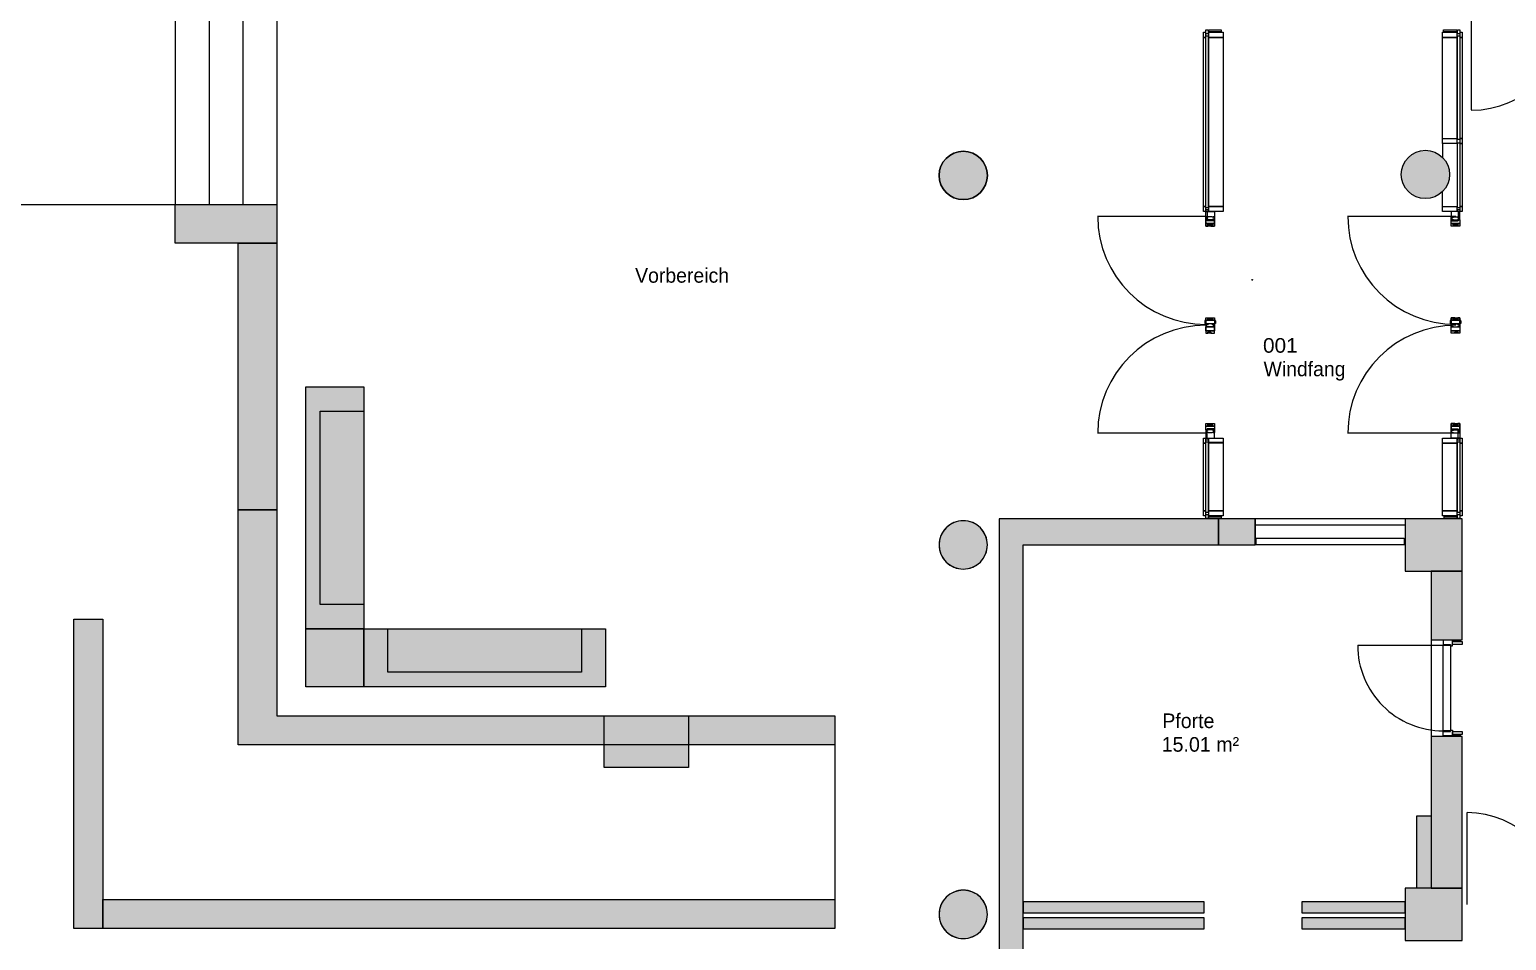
# Model space of a CAD drawing. Header units: inches. Extents: x 50200 to 250609, y 23637 to 115190.
# Drawn here: x 181631 to 196906, y 85320 to 94739 of the extents above; entities that cross this region are included whole.
import ezdxf

# ---------------------------------------------------------------- set-up
doc = ezdxf.new("R2010")
doc.units = ezdxf.units.IN
doc.header["$LTSCALE"] = 200
doc.header["$MEASUREMENT"] = 0
doc.header["$PDMODE"] = 34
doc.header["$PDSIZE"] = 5
doc.linetypes.add('Standardmuster', pattern=[0])
doc.linetypes.add('Volllinie', pattern=[0])
doc.layers.add('Grundebene', color=7, linetype='Continuous')
doc.styles.add('ARIAL', font='arial.ttf', dxfattribs={"height": 0.2})
doc.styles.add('ARIAL-FETT', font='arialbd.ttf', dxfattribs={"height": 0.2})

# ---------------------------------------------------------------- blocks, each defined once
blk = doc.blocks.new('Color_Area-1A8C')
at = {"layer": 'Grundebene', "true_color": 0x000000, "transparency": 33554687}
blk.add_hatch(color=18, dxfattribs=at).paths.add_polyline_path([(185088, 87943), (185088, 88543), (187588, 88543), (187588, 87943)], flags=0)
at = {"layer": 'Grundebene', "color": 18, "linetype": 'Volllinie', "lineweight": 13, "true_color": 0x000000}
for p, q in [((185088, 87943), (185088, 88543)), ((185088, 88543), (187588, 88543)), ((187588, 88543), (187588, 87943)), ((187588, 87943), (185088, 87943))]:
    blk.add_line(p, q, dxfattribs=at)
blk = doc.blocks.new('Color_Area-1A92')
at = {"layer": 'Grundebene', "true_color": 0x000000, "transparency": 33554687}
blk.add_hatch(color=18, dxfattribs=at).paths.add_polyline_path([(185338, 88543), (187338, 88543), (187338, 88093), (185338, 88093)], flags=0)
at = {"layer": 'Grundebene', "color": 18, "linetype": 'Volllinie', "lineweight": 13, "true_color": 0x000000}
for p, q in [((185338, 88543), (187338, 88543)), ((185338, 88093), (185338, 88543)), ((187338, 88543), (187338, 88093)), ((187338, 88093), (185338, 88093))]:
    blk.add_line(p, q, dxfattribs=at)
blk = doc.blocks.new('Gruppe-24-1A8A')
at = {"layer": 'Grundebene', "color": 18, "linetype": 'Volllinie', "lineweight": 13, "true_color": 0x000000}
for points in [[(185088, 87943), (185088, 88543), (187588, 88543), (187588, 87943), (185088, 87943)], [(185338, 88543), (187338, 88543), (187338, 88093), (185338, 88093), (185338, 88543)]]:
    blk.add_lwpolyline(points, dxfattribs=at)
at = {"layer": 'Grundebene'}
for name in ['Color_Area-1A8C', 'Color_Area-1A92']:
    blk.add_blockref(name, (0, 0), dxfattribs=at)
blk = doc.blocks.new('Color_Area-1A9A')
at = {"layer": 'Grundebene', "true_color": 0x000000, "transparency": 33554687}
blk.add_hatch(color=18, dxfattribs=at).paths.add_polyline_path([(184488, 91043), (185088, 91043), (185088, 88543), (184488, 88543)], flags=0)
at = {"layer": 'Grundebene', "color": 18, "linetype": 'Volllinie', "lineweight": 13, "true_color": 0x000000}
for p, q in [((184488, 91043), (185088, 91043)), ((184488, 88543), (184488, 91043)), ((185088, 91043), (185088, 88543)), ((185088, 88543), (184488, 88543))]:
    blk.add_line(p, q, dxfattribs=at)
blk = doc.blocks.new('Color_Area-1AA0')
at = {"layer": 'Grundebene', "true_color": 0x000000, "transparency": 33554687}
blk.add_hatch(color=18, dxfattribs=at).paths.add_polyline_path([(185088, 90793), (185088, 88793), (184638, 88793), (184638, 90793)], flags=0)
at = {"layer": 'Grundebene', "color": 18, "linetype": 'Volllinie', "lineweight": 13, "true_color": 0x000000}
for p, q in [((184638, 88793), (184638, 90793)), ((184638, 90793), (185088, 90793)), ((185088, 90793), (185088, 88793)), ((185088, 88793), (184638, 88793))]:
    blk.add_line(p, q, dxfattribs=at)
blk = doc.blocks.new('Gruppe-25-1A98')
at = {"layer": 'Grundebene', "color": 18, "linetype": 'Volllinie', "lineweight": 13, "true_color": 0x000000}
for points in [[(184488, 91043), (185088, 91043), (185088, 88543), (184488, 88543), (184488, 91043)], [(185088, 90793), (185088, 88793), (184638, 88793), (184638, 90793), (185088, 90793)]]:
    blk.add_lwpolyline(points, dxfattribs=at)
at = {"layer": 'Grundebene'}
for name in ['Color_Area-1A9A', 'Color_Area-1AA0']:
    blk.add_blockref(name, (0, 0), dxfattribs=at)
blk = doc.blocks.new('Color_Area-1E10')
at = {"layer": 'Grundebene', "true_color": 0x000000, "transparency": 33554687}
blk.add_hatch(color=18, dxfattribs=at).paths.add_polyline_path([(182088, 88643), (182388, 88643), (182388, 85443), (182088, 85443)], flags=0)
at = {"layer": 'Grundebene', "color": 18, "linetype": 'Volllinie', "lineweight": 13, "true_color": 0x000000}
for p, q in [((182088, 88643), (182388, 88643)), ((182088, 85443), (182088, 88643)), ((182388, 88643), (182388, 85443)), ((182388, 85443), (182088, 85443))]:
    blk.add_line(p, q, dxfattribs=at)
blk = doc.blocks.new('Color_Area-1E16')
at = {"layer": 'Grundebene', "true_color": 0x000000, "transparency": 33554687}
blk.add_hatch(color=18, dxfattribs=at).paths.add_polyline_path([(182388, 85743), (189958, 85743), (189958, 85443), (182388, 85443)], flags=0)
at = {"layer": 'Grundebene', "color": 18, "linetype": 'Volllinie', "lineweight": 13, "true_color": 0x000000}
for p, q in [((182388, 85743), (189958, 85743)), ((182388, 85443), (182388, 85743)), ((189958, 85743), (189958, 85443)), ((189958, 85443), (182388, 85443))]:
    blk.add_line(p, q, dxfattribs=at)
blk = doc.blocks.new('Color_Area-1E1C')
at = {"layer": 'Grundebene', "true_color": 0x000000, "transparency": 33554687}
blk.add_hatch(color=18, dxfattribs=at).paths.add_polyline_path([(183788, 89774), (184188, 89774), (184188, 87643), (189958, 87643), (189958, 87343), (183788, 87343)], flags=0)
at = {"layer": 'Grundebene', "color": 18, "linetype": 'Volllinie', "lineweight": 13, "true_color": 0x000000}
for p, q in [((183788, 89774), (184188, 89774)), ((183788, 87343), (183788, 89774)), ((184188, 89774), (184188, 87643)), ((184188, 87643), (189958, 87643)), ((189958, 87643), (189958, 87343)), ((189958, 87343), (183788, 87343))]:
    blk.add_line(p, q, dxfattribs=at)
blk = doc.blocks.new('Color_Area-207E')
at = {"layer": 'Grundebene', "true_color": 0x000000, "transparency": 33554687}
h = blk.add_hatch(color=18, dxfattribs=at)
edge = h.paths.add_edge_path(flags=0)
edge.add_arc((191288, 89410), 250, 0, 360)
edge.add_arc((191288, 89410), 250, 0, 360)
edge.add_arc((191288, 89410), 250, 0, 360)
edge.add_arc((191288, 89410), 250, 0, 360)
at = {"layer": 'Grundebene', "color": 18, "linetype": 'Volllinie', "lineweight": 13, "true_color": 0x000000}
for start, end in [(90, 180), (0, 90), (180, 270), (270, 0)]:
    blk.add_arc((191288, 89410), 250, start, end, dxfattribs=at)
blk = doc.blocks.new('Color_Area-21E7')
at = {"layer": 'Grundebene', "true_color": 0x000000, "transparency": 33554687}
h = blk.add_hatch(color=18, dxfattribs=at)
edge = h.paths.add_edge_path(flags=0)
edge.add_arc((191288, 93230), 250, 0, 360)
edge.add_arc((191288, 93230), 250, 0, 360)
edge.add_arc((191288, 93230), 250, 0, 360)
edge.add_arc((191288, 93230), 250, 0, 360)
at = {"layer": 'Grundebene', "color": 18, "linetype": 'Volllinie', "lineweight": 13, "true_color": 0x000000}
for start, end in [(90, 180), (0, 90), (180, 270), (270, 0)]:
    blk.add_arc((191288, 93230), 250, start, end, dxfattribs=at)
blk = doc.blocks.new('Color_Area-25F6')
at = {"layer": 'Grundebene', "true_color": 0x000000, "transparency": 33554687}
h = blk.add_hatch(color=18, dxfattribs=at)
edge = h.paths.add_edge_path(flags=0)
edge.add_arc((191288, 93230), 250, 0, 360)
at = {"layer": 'Grundebene', "color": 18, "linetype": 'Volllinie', "lineweight": 13, "true_color": 0x000000}
blk.add_circle((191288, 93230), 250, dxfattribs=at)
blk = doc.blocks.new('Color_Area-25F9')
at = {"layer": 'Grundebene', "true_color": 0x000000, "transparency": 33554687}
h = blk.add_hatch(color=18, dxfattribs=at)
edge = h.paths.add_edge_path(flags=0)
edge.add_arc((196068, 93240), 250, 0, 360)
at = {"layer": 'Grundebene', "color": 18, "linetype": 'Volllinie', "lineweight": 13, "true_color": 0x000000}
blk.add_circle((196068, 93240), 250, dxfattribs=at)
blk = doc.blocks.new('VBV_Raumstempel_FM_3-2632')
at = {"layer": 'Grundebene', "color": 18, "linetype": 'Standardmuster', "lineweight": 13, "true_color": 0x000000}
blk.add_point((194277, 92151), dxfattribs=at)
blk = doc.blocks.new('MText_142-2635')
at = {"layer": 'Grundebene', "color": 18, "lineweight": 18, "true_color": 0x000000, "style": 'ARIAL', "width": 0.950307}
blk.add_text('Windfang', height=151, dxfattribs=at).set_placement((194394, 91154))
blk = doc.blocks.new('MText_143-2638')
at = {"layer": 'Grundebene', "color": 18, "lineweight": 18, "true_color": 0x000000, "style": 'ARIAL', "width": 1.019365}
blk.add_text('001', height=151, dxfattribs=at).set_placement((194388, 91397))
blk = doc.blocks.new('Gruppe-140-27BB')
at = {"layer": 'Grundebene', "color": 18, "linetype": 'Volllinie', "lineweight": 13, "true_color": 0x000000}
for points in [[(186488, 97221), (183138, 97221), (183138, 92930), (183488, 92930)], [(186488, 96871), (183491, 96871), (183488, 92930), (183838, 92930)], [(186488, 96521), (183838, 96521), (183838, 92930), (184188, 92930)], [(186488, 96171), (184188, 96171), (184188, 89774)]]:
    blk.add_lwpolyline(points, dxfattribs=at)
blk = doc.blocks.new('MText_880-27C7')
at = {"layer": 'Grundebene', "color": 18, "lineweight": 18, "true_color": 0x000000, "style": 'ARIAL-FETT', "width": 1.260461}
blk.add_text('1', height=252, dxfattribs=at).set_placement((171976, 92340))
blk = doc.blocks.new('MText_881-27CA')
at = {"layer": 'Grundebene', "color": 18, "lineweight": 18, "true_color": 0x000000, "style": 'ARIAL-FETT', "width": 0.824653}
blk.add_text('2', height=252, dxfattribs=at).set_placement((174314, 92340))
blk = doc.blocks.new('MText_882-27CD')
at = {"layer": 'Grundebene', "color": 18, "lineweight": 18, "true_color": 0x000000, "style": 'ARIAL-FETT', "width": 0.886628}
blk.add_text('2a', height=251.7, dxfattribs=at).set_placement((177697, 92344))
blk = doc.blocks.new('Gruppe-141-27C1')
at = {"layer": 'Grundebene', "color": 18, "linetype": 'Volllinie', "lineweight": 13, "true_color": 0x000000}
for p, q in [((169258, 92930), (183138, 92930)), ((172532, 92930), (172532, 87930)), ((174832, 92930), (174832, 87930))]:
    blk.add_line(p, q, dxfattribs=at)
blk.add_lwpolyline([(170232, 92930), (178332, 92930), (178332, 87930), (170232, 87930), (170232, 92930)], dxfattribs=at)
at = {"layer": 'Grundebene'}
for name in ['MText_880-27C7', 'MText_881-27CA', 'MText_882-27CD']:
    blk.add_blockref(name, (0, 0), dxfattribs=at)
blk = doc.blocks.new('MText_1209-2860')
at = {"layer": 'Grundebene', "color": 18, "lineweight": 18, "true_color": 0x000000, "style": 'ARIAL'}
for s, width, p in [('Pforte', 0.956952, (193347, 87516)), ('15.01 m²', 0.962328, (193340, 87272))]:
    blk.add_text(s, height=151, dxfattribs=dict(at, width=width)).set_placement(p)
blk = doc.blocks.new('Color_Area-2898')
at = {"layer": 'Grundebene', "true_color": 0x000000, "transparency": 33554687}
blk.add_hatch(color=18, dxfattribs=at).paths.add_polyline_path([(196128, 87430), (196128, 85860), (196448, 85860), (196448, 87430)], flags=0)
at = {"layer": 'Grundebene', "color": 18, "linetype": 'Volllinie', "lineweight": 13, "true_color": 0x000000}
for p, q in [((196128, 87430), (196128, 85860)), ((196448, 87430), (196128, 87430)), ((196448, 85860), (196448, 87430)), ((196128, 85860), (196448, 85860))]:
    blk.add_line(p, q, dxfattribs=at)
blk = doc.blocks.new('Color_Area-28A3')
at = {"layer": 'Grundebene', "true_color": 0x000000, "transparency": 33554687}
blk.add_hatch(color=18, dxfattribs=at).paths.add_polyline_path([(196448, 85320), (196448, 85860), (195858, 85860), (195858, 85320)], flags=0)
at = {"layer": 'Grundebene', "color": 18, "linetype": 'Volllinie', "lineweight": 13, "true_color": 0x000000}
for p, q in [((196448, 85860), (195858, 85860)), ((195858, 85860), (195858, 85320)), ((196448, 85320), (196448, 85860)), ((195858, 85320), (196448, 85320))]:
    blk.add_line(p, q, dxfattribs=at)
blk = doc.blocks.new('Color_Area-28A9')
at = {"layer": 'Grundebene', "true_color": 0x000000, "transparency": 33554687}
h = blk.add_hatch(color=18, dxfattribs=at)
edge = h.paths.add_edge_path(flags=0)
edge.add_arc((191288, 85590), 250, 0, 360)
edge.add_arc((191288, 85590), 250, 0, 360)
edge.add_arc((191288, 85590), 250, 0, 360)
edge.add_arc((191288, 85590), 250, 0, 360)
at = {"layer": 'Grundebene', "color": 18, "linetype": 'Volllinie', "lineweight": 13, "true_color": 0x000000}
for start, end in [(90, 180), (0, 90), (180, 270), (270, 0)]:
    blk.add_arc((191288, 85590), 250, start, end, dxfattribs=at)
blk = doc.blocks.new('Color_Area-28BB')
at = {"layer": 'Grundebene', "true_color": 0x000000, "transparency": 33554687}
blk.add_hatch(color=18, dxfattribs=at).paths.add_polyline_path([(195858, 89140), (196448, 89140), (196448, 89680), (195858, 89680)], flags=0)
at = {"layer": 'Grundebene', "color": 18, "linetype": 'Volllinie', "lineweight": 13, "true_color": 0x000000}
for p, q in [((196448, 89680), (195858, 89680)), ((195858, 89680), (195858, 89140)), ((196448, 89140), (196448, 89680)), ((195858, 89140), (196448, 89140))]:
    blk.add_line(p, q, dxfattribs=at)
blk = doc.blocks.new('Color_Area-28C1')
at = {"layer": 'Grundebene', "true_color": 0x000000, "transparency": 33554687}
blk.add_hatch(color=18, dxfattribs=at).paths.add_polyline_path([(196448, 89140), (196128, 89140), (196128, 88430), (196448, 88430)], flags=0)
at = {"layer": 'Grundebene', "color": 18, "linetype": 'Volllinie', "lineweight": 13, "true_color": 0x000000}
for p, q in [((196448, 89140), (196128, 89140)), ((196128, 89140), (196128, 88430)), ((196448, 88430), (196448, 89140)), ((196128, 88430), (196448, 88430))]:
    blk.add_line(p, q, dxfattribs=at)
blk = doc.blocks.new('Color_Area-28C7')
at = {"layer": 'Grundebene', "true_color": 0x000000, "transparency": 33554687}
blk.add_hatch(color=18, dxfattribs=at).paths.add_polyline_path([(194308, 89410), (194308, 89680), (193928, 89680), (193928, 89410)], flags=0)
at = {"layer": 'Grundebene', "color": 18, "linetype": 'Volllinie', "lineweight": 13, "true_color": 0x000000}
for p, q in [((194308, 89680), (193928, 89680)), ((193928, 89680), (193928, 89410)), ((194308, 89410), (194308, 89680)), ((193928, 89410), (194308, 89410))]:
    blk.add_line(p, q, dxfattribs=at)
blk = doc.blocks.new('Color_Area-28D3')
at = {"layer": 'Grundebene', "true_color": 0x000000, "transparency": 33554687}
blk.add_hatch(color=18, dxfattribs=at).paths.add_polyline_path([(191908, 89410), (193928, 89410), (193928, 89680), (191658, 89680), (191658, 85090), (191908, 85090)], flags=0)
at = {"layer": 'Grundebene', "color": 18, "linetype": 'Volllinie', "lineweight": 13, "true_color": 0x000000}
for p, q in [((193928, 89680), (191658, 89680)), ((191658, 89680), (191658, 85090)), ((193928, 89410), (193928, 89680)), ((191908, 89410), (193928, 89410)), ((191908, 85090), (191908, 89410)), ((191658, 85090), (191908, 85090))]:
    blk.add_line(p, q, dxfattribs=at)
blk = doc.blocks.new('Color_Area-28E4')
at = {"layer": 'Grundebene', "true_color": 0x000000, "transparency": 33554687}
blk.add_hatch(color=18, dxfattribs=at).paths.add_polyline_path([(193778, 85720), (191908, 85720), (191908, 85605), (193778, 85605)], flags=0)
at = {"layer": 'Grundebene', "color": 18, "linetype": 'Volllinie', "lineweight": 13, "true_color": 0x000000}
for p, q in [((193778, 85720), (191908, 85720)), ((191908, 85720), (191908, 85605)), ((193778, 85605), (193778, 85720)), ((191908, 85605), (193778, 85605))]:
    blk.add_line(p, q, dxfattribs=at)
blk = doc.blocks.new('Color_Area-28EA')
at = {"layer": 'Grundebene', "true_color": 0x000000, "transparency": 33554687}
blk.add_hatch(color=18, dxfattribs=at).paths.add_polyline_path([(193778, 85555), (191908, 85555), (191908, 85440), (193778, 85440)], flags=0)
at = {"layer": 'Grundebene', "color": 18, "linetype": 'Volllinie', "lineweight": 13, "true_color": 0x000000}
for p, q in [((193778, 85555), (191908, 85555)), ((191908, 85555), (191908, 85440)), ((193778, 85440), (193778, 85555)), ((191908, 85440), (193778, 85440))]:
    blk.add_line(p, q, dxfattribs=at)
blk = doc.blocks.new('Color_Area-28F0')
at = {"layer": 'Grundebene', "true_color": 0x000000, "transparency": 33554687}
blk.add_hatch(color=18, dxfattribs=at).paths.add_polyline_path([(195858, 85720), (194788, 85720), (194788, 85605), (195858, 85605)], flags=0)
at = {"layer": 'Grundebene', "color": 18, "linetype": 'Volllinie', "lineweight": 13, "true_color": 0x000000}
for p, q in [((195858, 85720), (194788, 85720)), ((194788, 85720), (194788, 85605)), ((195858, 85605), (195858, 85720)), ((194788, 85605), (195858, 85605))]:
    blk.add_line(p, q, dxfattribs=at)
blk = doc.blocks.new('Color_Area-28F8')
at = {"layer": 'Grundebene', "true_color": 0x000000, "transparency": 33554687}
blk.add_hatch(color=18, dxfattribs=at).paths.add_polyline_path([(195858, 85555), (194788, 85555), (194788, 85440), (195858, 85440)], flags=0)
at = {"layer": 'Grundebene', "color": 18, "linetype": 'Volllinie', "lineweight": 13, "true_color": 0x000000}
for p, q in [((195858, 85555), (194788, 85555)), ((194788, 85555), (194788, 85440)), ((195858, 85440), (195858, 85555)), ((194788, 85440), (195858, 85440))]:
    blk.add_line(p, q, dxfattribs=at)
blk = doc.blocks.new('Color_Area-2923')
at = {"layer": 'Grundebene', "true_color": 0x000000, "transparency": 33554687}
h = blk.add_hatch(color=18, dxfattribs=at)
edge = h.paths.add_edge_path(flags=0)
edge.add_arc((191288, 89410), 250, 0, 360)
edge.add_arc((191288, 89410), 250, 0, 360)
edge.add_arc((191288, 89410), 250, 0, 360)
edge.add_arc((191288, 89410), 250, 0, 360)
at = {"layer": 'Grundebene', "color": 18, "linetype": 'Volllinie', "lineweight": 13, "true_color": 0x000000}
for start, end in [(90, 180), (0, 90), (180, 270), (270, 0)]:
    blk.add_arc((191288, 89410), 250, start, end, dxfattribs=at)
blk = doc.blocks.new('Color_Area-29B4')
at = {"layer": 'Grundebene', "true_color": 0x000000, "transparency": 33554687}
blk.add_hatch(color=18, dxfattribs=at).paths.add_polyline_path([(196128, 85860), (195978, 85860), (195978, 86610), (196128, 86610)], flags=0)
at = {"layer": 'Grundebene', "color": 18, "linetype": 'Volllinie', "lineweight": 13, "true_color": 0x000000}
blk.add_lwpolyline([(196128, 85860), (195978, 85860), (195978, 86610), (196128, 86610), (196128, 85860)], dxfattribs=at)
blk = doc.blocks.new('Gruppe-168-29BE')
at = {"layer": 'Grundebene', "color": 18, "linetype": 'Volllinie', "lineweight": 13, "true_color": 0x000000}
for p, q in [((195368, 88373), (196253, 88373)), ((196128, 88430), (196128, 87430))]:
    blk.add_line(p, q, dxfattribs=at)
for points in [[(195368, 88373), (195369, 88329), (195372, 88285), (195377, 88242), (195384, 88199), (195394, 88157), (195405, 88116), (195419, 88075), (195434, 88035), (195452, 87995), (195472, 87956), (195494, 87918), (195517, 87880), (195542, 87845), (195569, 87810), (195597, 87778), (195626, 87747), (195658, 87717), (195690, 87689), (195724, 87662), (195760, 87637), (195797, 87614), (195836, 87592), (195875, 87572), (195915, 87555), (195955, 87539), (195996, 87525), (196037, 87514), (196079, 87504), (196122, 87497), (196165, 87492), (196208, 87489), (196253, 87488)], [(196253, 88425), (196253, 88380), (196326, 88380), (196326, 88365), (196348, 88365), (196348, 88425), (196253, 88425)], [(196253, 88373), (196326, 88373), (196326, 87488), (196253, 87488), (196253, 88373)], [(196348, 88425), (196428, 88425), (196428, 88410), (196348, 88410), (196348, 88425)], [(196348, 88410), (196448, 88410), (196448, 88380), (196348, 88380), (196348, 88410)], [(196253, 87435), (196253, 87480), (196326, 87480), (196326, 87495), (196348, 87495), (196348, 87435), (196253, 87435)], [(196348, 87480), (196448, 87480), (196448, 87450), (196348, 87450), (196348, 87480)], [(196348, 87450), (196428, 87450), (196428, 87435), (196348, 87435), (196348, 87450)]]:
    blk.add_lwpolyline(points, dxfattribs=at)
blk = doc.blocks.new('Color_Area-2C7D')
at = {"layer": 'Grundebene', "true_color": 0x000000, "transparency": 33554687}
blk.add_hatch(color=18, dxfattribs=at).paths.add_polyline_path([(184488, 88543), (185088, 88543), (185088, 87943), (184488, 87943)], flags=0)
at = {"layer": 'Grundebene', "color": 18, "linetype": 'Volllinie', "lineweight": 13, "true_color": 0x000000}
for p, q in [((184488, 88543), (185088, 88543)), ((184488, 87943), (184488, 88543)), ((185088, 88543), (185088, 87943)), ((185088, 87943), (184488, 87943))]:
    blk.add_line(p, q, dxfattribs=at)
blk = doc.blocks.new('Color_Area-2C8E')
at = {"layer": 'Grundebene', "true_color": 0x000000, "transparency": 33554687}
blk.add_hatch(color=18, dxfattribs=at).paths.add_polyline_path([(187575, 87643), (188447, 87643), (188447, 87110), (187575, 87110)], flags=0)
at = {"layer": 'Grundebene', "color": 18, "linetype": 'Volllinie', "lineweight": 13, "true_color": 0x000000}
for p, q in [((187575, 87643), (188447, 87643)), ((187575, 87110), (187575, 87643)), ((188447, 87643), (188447, 87110)), ((188447, 87110), (187575, 87110))]:
    blk.add_line(p, q, dxfattribs=at)
blk = doc.blocks.new('MText_2373-2CBD')
at = {"layer": 'Grundebene', "color": 18, "lineweight": 18, "true_color": 0x000000, "style": 'ARIAL', "width": 0.952792}
blk.add_text('Vorbereich', height=151, dxfattribs=at).set_placement((187894, 92121))
blk = doc.blocks.new('Color_Area-2FF6')
at = {"layer": 'Grundebene', "true_color": 0x000000, "transparency": 33554687}
blk.add_hatch(color=18, dxfattribs=at).paths.add_polyline_path([(183788, 92530), (184188, 92530), (184188, 89774), (183788, 89774)], flags=0)
at = {"layer": 'Grundebene', "color": 18, "linetype": 'Volllinie', "lineweight": 13, "true_color": 0x000000}
for p, q in [((183788, 92530), (184188, 92530)), ((183788, 89774), (183788, 92530)), ((184188, 92530), (184188, 89774)), ((184188, 89774), (183788, 89774))]:
    blk.add_line(p, q, dxfattribs=at)
blk = doc.blocks.new('Color_Area-2FFC')
at = {"layer": 'Grundebene', "true_color": 0x000000, "transparency": 33554687}
blk.add_hatch(color=18, dxfattribs=at).paths.add_polyline_path([(183138, 92530), (183138, 92930), (184188, 92930), (184188, 92530)], flags=0)
at = {"layer": 'Grundebene', "color": 18, "linetype": 'Volllinie', "lineweight": 13, "true_color": 0x000000}
for p, q in [((183138, 92530), (183138, 92930)), ((183138, 92930), (184188, 92930)), ((184188, 92930), (184188, 92530)), ((184188, 92530), (183138, 92530))]:
    blk.add_line(p, q, dxfattribs=at)
blk = doc.blocks.new('Gruppe-210-30E0')
at = {"layer": 'Grundebene', "color": 18, "linetype": 'Volllinie', "lineweight": 13, "true_color": 0x000000}
for p, q in [((193785, 91726), (193785, 91702)), ((193787, 91726), (193785, 91726)), ((193785, 91702), (193787, 91702)), ((193787, 91728), (193787, 91701)), ((193797, 91731), (193790, 91731)), ((193797, 91698), (193790, 91698)), ((193797, 91731), (193797, 91698))]:
    blk.add_line(p, q, dxfattribs=at)
for points in [[(193790, 91731), (193790, 91731, 0.150166), (193788, 91730), (193787, 91730, 0.248585), (193787, 91728)], [(193790, 91698), (193790, 91698, -0.150166), (193788, 91699), (193787, 91699, -0.248585), (193787, 91701)]]:
    blk.add_lwpolyline(points, format="xyb", dxfattribs=at)
blk = doc.blocks.new('Gruppe-211-30EB')
at = {"layer": 'Grundebene', "color": 18, "linetype": 'Volllinie', "lineweight": 13, "true_color": 0x000000}
for p, q in [((193886, 91731), (193892, 91731)), ((193886, 91731), (193886, 91698)), ((193886, 91698), (193892, 91698)), ((193896, 91728), (193896, 91701)), ((193896, 91726), (193897, 91726)), ((193897, 91702), (193896, 91702)), ((193897, 91726), (193897, 91702))]:
    blk.add_line(p, q, dxfattribs=at)
for points in [[(193896, 91728, 0.248585), (193895, 91730), (193895, 91730, 0.150166), (193893, 91731), (193892, 91731)], [(193896, 91701, -0.248585), (193895, 91699), (193895, 91699, -0.150166), (193893, 91698), (193892, 91698)]]:
    blk.add_lwpolyline(points, format="xyb", dxfattribs=at)
blk = doc.blocks.new('Gruppe-213-3121')
at = {"layer": 'Grundebene', "color": 18, "linetype": 'Volllinie', "lineweight": 13, "true_color": 0x000000}
for p, q in [((196423, 91731), (196430, 91731)), ((196423, 91731), (196423, 91698)), ((196423, 91698), (196430, 91698)), ((196433, 91728), (196433, 91701)), ((196433, 91726), (196435, 91726)), ((196435, 91702), (196433, 91702)), ((196435, 91726), (196435, 91702))]:
    blk.add_line(p, q, dxfattribs=at)
for points in [[(196433, 91728, 0.248585), (196433, 91730), (196432, 91730, 0.150166), (196430, 91731), (196430, 91731)], [(196433, 91701, -0.248585), (196433, 91699), (196432, 91699, -0.150166), (196430, 91698), (196430, 91698)]]:
    blk.add_lwpolyline(points, format="xyb", dxfattribs=at)
blk = doc.blocks.new('Gruppe-214-312C')
at = {"layer": 'Grundebene', "color": 18, "linetype": 'Volllinie', "lineweight": 13, "true_color": 0x000000}
for p, q in [((196323, 91726), (196323, 91702)), ((196324, 91726), (196323, 91726)), ((196323, 91702), (196324, 91702)), ((196324, 91728), (196324, 91701)), ((196334, 91731), (196328, 91731)), ((196334, 91698), (196328, 91698)), ((196334, 91731), (196334, 91698))]:
    blk.add_line(p, q, dxfattribs=at)
for points in [[(196328, 91731), (196327, 91731, 0.150166), (196325, 91730), (196325, 91730, 0.248585), (196324, 91728)], [(196328, 91698), (196327, 91698, -0.150166), (196325, 91699), (196325, 91699, -0.248585), (196324, 91701)]]:
    blk.add_lwpolyline(points, format="xyb", dxfattribs=at)

msp = doc.modelspace()

# ---------------------------------------------------------------- linework, layer by layer
at = {"layer": 'Grundebene', "color": 18, "linetype": 'Volllinie', "lineweight": 13, "true_color": 0x000000}
for p, q in [((196540, 94910), (196540, 93910)), ((196243, 93559), (196243, 93419)), ((196243, 92910), (196243, 93062)), ((193797, 92807), (192675, 92807)), ((193812, 92857), (193812, 92760)), ((193885, 92760), (193812, 92760)), ((193885, 92857), (193885, 92760)), ((196383, 92807), (195261, 92807)), ((196335, 92857), (196335, 92760)), ((196335, 92760), (196408, 92760)), ((196408, 92857), (196408, 92760)), ((193812, 90514), (193812, 90611)), ((193885, 90611), (193812, 90611)), ((193885, 90514), (193885, 90611)), ((196335, 90514), (196335, 90611)), ((196335, 90611), (196408, 90611)), ((196408, 90514), (196408, 90611)), ((193797, 90564), (192675, 90564)), ((196383, 90564), (195261, 90564)), ((196448, 90461), (196448, 89762)), ((194308, 89680), (194308, 89410)), ((195858, 89680), (194308, 89680)), ((195858, 89613), (194308, 89613)), ((195858, 89410), (194308, 89410)), ((189958, 87343), (189958, 85743)), ((196498, 85692), (196498, 86642))]:
    msp.add_line(p, q, dxfattribs=at)
for points in [[(193772, 94710), (193792, 94710), (193792, 94657), (193772, 94657), (193772, 94710)], [(193797, 94737), (193821, 94737), (193821, 94695), (193797, 94695), (193797, 94737)], [(193827, 94714), (193827, 94737), (193956, 94737), (193956, 94714), (193827, 94714)], [(193827, 94710), (193977, 94710), (193977, 94657), (193827, 94657), (193827, 94710)], [(196243, 94710), (196393, 94710), (196393, 94657), (196243, 94657), (196243, 94710)], [(196256, 94714), (196256, 94737), (196393, 94737), (196393, 94714), (196256, 94714)], [(196399, 94737), (196423, 94737), (196423, 94695), (196399, 94695), (196399, 94737)], [(196428, 94710), (196448, 94710), (196448, 94657), (196428, 94657), (196428, 94710)], [(193772, 94657), (193792, 94657), (193792, 92910), (193772, 92910), (193772, 94657)], [(193797, 94675), (193821, 94675), (193821, 92895), (193797, 92895), (193797, 94675)], [(193827, 94657), (193977, 94657), (193977, 92910), (193827, 92910), (193827, 94657)], [(196243, 94657), (196393, 94657), (196393, 93559), (196243, 93559), (196243, 94657)], [(196399, 94675), (196423, 94675), (196423, 93601), (196399, 93601), (196399, 94675)], [(196428, 94657), (196448, 94657), (196448, 93612), (196428, 93612), (196428, 94657)], [(196243, 93612), (196393, 93612), (196393, 93559), (196243, 93559), (196243, 93612)], [(196399, 93569), (196423, 93569), (196423, 92895), (196399, 92895), (196399, 93569)], [(196428, 93612), (196448, 93612), (196448, 93559), (196428, 93559), (196428, 93612)], [(196428, 93559), (196448, 93559), (196448, 92910), (196428, 92910), (196428, 93559)], [(183138, 92530), (183138, 92930), (184188, 92930), (184188, 92530), (183138, 92530)], [(193772, 92910), (193792, 92910), (193792, 92857), (193772, 92857), (193772, 92910)], [(193797, 92857), (193797, 92878), (193821, 92878), (193821, 92857), (193797, 92857)], [(193827, 92910), (193977, 92910), (193977, 92857), (193827, 92857), (193827, 92910)], [(196243, 92910), (196393, 92910), (196393, 92857), (196243, 92857), (196243, 92910)], [(196399, 92857), (196399, 92878), (196423, 92878), (196423, 92857), (196399, 92857)], [(196428, 92910), (196448, 92910), (196448, 92857), (196428, 92857), (196428, 92910)], [(193797, 92857), (193885, 92857), (193886, 92802), (193872, 92802), (193872, 92797), (193863, 92797), (193863, 92802), (193820, 92802), (193820, 92797), (193810, 92797), (193810, 92802), (193802, 92802), (193802, 92776), (193797, 92776), (193797, 92857)], [(193886, 92732), (193886, 92797), (193880, 92797), (193880, 92771), (193872, 92771), (193872, 92776), (193863, 92776), (193863, 92771), (193820, 92771), (193820, 92776), (193810, 92776), (193810, 92771), (193797, 92771), (193797, 92732), (193886, 92732)], [(193797, 92732), (193797, 92771), (193886, 92771), (193886, 92732), (193797, 92732)], [(193797, 92707), (193797, 92732), (193817, 92732), (193817, 92707), (193797, 92707)], [(193847, 92707), (193886, 92707), (193886, 92732), (193797, 92732), (193797, 92707), (193817, 92707), (193817, 92718), (193847, 92718), (193847, 92707)], [(193810, 92771), (193810, 92776), (193820, 92776), (193820, 92771), (193810, 92771)], [(193817, 92718), (193817, 92732), (193865, 92732), (193865, 92718), (193817, 92718)], [(193863, 92771), (193863, 92776), (193872, 92776), (193872, 92771), (193863, 92771)], [(193865, 92707), (193865, 92732), (193886, 92732), (193886, 92707), (193865, 92707)], [(196423, 92857), (196335, 92857), (196334, 92802), (196348, 92802), (196348, 92797), (196357, 92797), (196357, 92802), (196400, 92802), (196400, 92797), (196410, 92797), (196410, 92802), (196418, 92802), (196418, 92776), (196423, 92776), (196423, 92857)], [(196334, 92732), (196334, 92797), (196340, 92797), (196340, 92771), (196348, 92771), (196348, 92776), (196357, 92776), (196357, 92771), (196400, 92771), (196400, 92776), (196410, 92776), (196410, 92771), (196423, 92771), (196423, 92732), (196334, 92732)], [(196334, 92732), (196334, 92771), (196423, 92771), (196423, 92732), (196334, 92732)], [(196334, 92707), (196334, 92732), (196354, 92732), (196354, 92707), (196334, 92707)], [(196373, 92707), (196334, 92707), (196334, 92732), (196423, 92732), (196423, 92707), (196403, 92707), (196403, 92718), (196373, 92718), (196373, 92707)], [(196348, 92771), (196348, 92776), (196357, 92776), (196357, 92771), (196348, 92771)], [(196354, 92718), (196354, 92732), (196403, 92732), (196403, 92718), (196354, 92718)], [(196400, 92771), (196400, 92776), (196410, 92776), (196410, 92771), (196400, 92771)], [(196403, 92707), (196403, 92732), (196423, 92732), (196423, 92707), (196403, 92707)], [(193817, 92707), (193817, 92718), (193847, 92718), (193847, 92707), (193817, 92707)], [(196373, 92707), (196373, 92718), (196403, 92718), (196403, 92707), (196373, 92707)], [(183788, 92530), (184188, 92530), (184188, 89774), (183788, 89774), (183788, 92530)], [(193797, 91734), (193797, 91759), (193817, 91759), (193817, 91734), (193797, 91734)], [(193847, 91759), (193886, 91759), (193886, 91734), (193797, 91734), (193797, 91759), (193817, 91759), (193817, 91748), (193847, 91748), (193847, 91759)], [(193797, 91695), (193797, 91734), (193886, 91734), (193886, 91695), (193797, 91695)], [(193886, 91734), (193886, 91669), (193880, 91669), (193880, 91695), (193872, 91695), (193872, 91690), (193863, 91690), (193863, 91695), (193820, 91695), (193820, 91690), (193810, 91690), (193810, 91695), (193797, 91695), (193797, 91734), (193886, 91734)], [(193886, 91664), (193872, 91664), (193872, 91669), (193863, 91669), (193863, 91664), (193820, 91664), (193820, 91669), (193810, 91669), (193810, 91664), (193802, 91664), (193802, 91690), (193797, 91690), (193797, 91625), (193886, 91625), (193886, 91664)], [(193797, 91625), (193797, 91664), (193886, 91664), (193886, 91625), (193797, 91625)], [(193810, 91690), (193810, 91695), (193820, 91695), (193820, 91690), (193810, 91690)], [(193817, 91748), (193817, 91759), (193847, 91759), (193847, 91748), (193817, 91748)], [(193817, 91734), (193817, 91748), (193865, 91748), (193865, 91734), (193817, 91734)], [(193863, 91690), (193863, 91695), (193872, 91695), (193872, 91690), (193863, 91690)], [(193863, 91664), (193863, 91669), (193872, 91669), (193872, 91664), (193863, 91664)], [(193865, 91734), (193865, 91759), (193886, 91759), (193886, 91734), (193865, 91734)], [(193880, 91669), (193880, 91695), (193886, 91695), (193886, 91669), (193880, 91669)], [(196334, 91734), (196334, 91759), (196354, 91759), (196354, 91734), (196334, 91734)], [(196373, 91759), (196334, 91759), (196334, 91734), (196423, 91734), (196423, 91759), (196403, 91759), (196403, 91748), (196373, 91748), (196373, 91759)], [(196334, 91695), (196334, 91734), (196423, 91734), (196423, 91695), (196334, 91695)], [(196334, 91734), (196334, 91669), (196340, 91669), (196340, 91695), (196348, 91695), (196348, 91690), (196357, 91690), (196357, 91695), (196400, 91695), (196400, 91690), (196410, 91690), (196410, 91695), (196423, 91695), (196423, 91734), (196334, 91734)], [(196334, 91669), (196334, 91695), (196340, 91695), (196340, 91669), (196334, 91669)], [(196334, 91664), (196348, 91664), (196348, 91669), (196357, 91669), (196357, 91664), (196400, 91664), (196400, 91669), (196410, 91669), (196410, 91664), (196418, 91664), (196418, 91690), (196423, 91690), (196423, 91625), (196334, 91625), (196334, 91664)], [(196334, 91625), (196334, 91664), (196423, 91664), (196423, 91625), (196334, 91625)], [(196348, 91690), (196348, 91695), (196357, 91695), (196357, 91690), (196348, 91690)], [(196348, 91664), (196348, 91669), (196357, 91669), (196357, 91664), (196348, 91664)], [(196354, 91734), (196354, 91748), (196403, 91748), (196403, 91734), (196354, 91734)], [(196373, 91748), (196373, 91759), (196403, 91759), (196403, 91748), (196373, 91748)], [(196400, 91690), (196400, 91695), (196410, 91695), (196410, 91690), (196400, 91690)], [(196403, 91734), (196403, 91759), (196423, 91759), (196423, 91734), (196403, 91734)], [(193847, 91600), (193886, 91600), (193886, 91625), (193797, 91625), (193797, 91600), (193817, 91600), (193817, 91611), (193847, 91611), (193847, 91600)], [(193817, 91600), (193817, 91611), (193847, 91611), (193847, 91600), (193817, 91600)], [(196373, 91600), (196334, 91600), (196334, 91625), (196423, 91625), (196423, 91600), (196403, 91600), (196403, 91611), (196373, 91611), (196373, 91600)], [(196373, 91600), (196373, 91611), (196403, 91611), (196403, 91600), (196373, 91600)], [(193797, 90639), (193797, 90664), (193817, 90664), (193817, 90639), (193797, 90639)], [(193847, 90664), (193886, 90664), (193886, 90639), (193797, 90639), (193797, 90664), (193817, 90664), (193817, 90653), (193847, 90653), (193847, 90664)], [(193797, 90600), (193797, 90639), (193886, 90639), (193886, 90600), (193797, 90600)], [(193886, 90639), (193886, 90574), (193880, 90574), (193880, 90600), (193872, 90600), (193872, 90595), (193863, 90595), (193863, 90600), (193820, 90600), (193820, 90595), (193810, 90595), (193810, 90600), (193797, 90600), (193797, 90639), (193886, 90639)], [(193797, 90514), (193885, 90514), (193886, 90569), (193872, 90569), (193872, 90574), (193863, 90574), (193863, 90569), (193820, 90569), (193820, 90574), (193810, 90574), (193810, 90569), (193802, 90569), (193802, 90595), (193797, 90595), (193797, 90514)], [(193810, 90595), (193810, 90600), (193820, 90600), (193820, 90595), (193810, 90595)], [(193817, 90653), (193817, 90664), (193847, 90664), (193847, 90653), (193817, 90653)], [(193817, 90639), (193817, 90653), (193865, 90653), (193865, 90639), (193817, 90639)], [(193863, 90595), (193863, 90600), (193872, 90600), (193872, 90595), (193863, 90595)], [(193865, 90639), (193865, 90664), (193886, 90664), (193886, 90639), (193865, 90639)], [(196334, 90639), (196334, 90664), (196354, 90664), (196354, 90639), (196334, 90639)], [(196373, 90664), (196334, 90664), (196334, 90639), (196423, 90639), (196423, 90664), (196403, 90664), (196403, 90653), (196373, 90653), (196373, 90664)], [(196334, 90600), (196334, 90639), (196423, 90639), (196423, 90600), (196334, 90600)], [(196334, 90639), (196334, 90574), (196340, 90574), (196340, 90600), (196348, 90600), (196348, 90595), (196357, 90595), (196357, 90600), (196400, 90600), (196400, 90595), (196410, 90595), (196410, 90600), (196423, 90600), (196423, 90639), (196334, 90639)], [(196423, 90514), (196335, 90514), (196334, 90569), (196348, 90569), (196348, 90574), (196357, 90574), (196357, 90569), (196400, 90569), (196400, 90574), (196410, 90574), (196410, 90569), (196418, 90569), (196418, 90595), (196423, 90595), (196423, 90514)], [(196348, 90595), (196348, 90600), (196357, 90600), (196357, 90595), (196348, 90595)], [(196354, 90639), (196354, 90653), (196403, 90653), (196403, 90639), (196354, 90639)], [(196373, 90653), (196373, 90664), (196403, 90664), (196403, 90653), (196373, 90653)], [(196400, 90595), (196400, 90600), (196410, 90600), (196410, 90595), (196400, 90595)], [(196403, 90639), (196403, 90664), (196423, 90664), (196423, 90639), (196403, 90639)], [(193772, 90514), (193792, 90514), (193792, 90461), (193772, 90461), (193772, 90514)], [(193772, 90461), (193792, 90461), (193792, 89762), (193772, 89762), (193772, 90461)], [(193797, 90493), (193797, 90514), (193821, 90514), (193821, 90493), (193797, 90493)], [(193797, 90475), (193821, 90475), (193821, 89745), (193797, 89745), (193797, 90475)], [(193827, 90514), (193977, 90514), (193977, 90461), (193827, 90461), (193827, 90514)], [(193827, 90473), (193977, 90473), (193977, 89762), (193827, 89762), (193827, 90473)], [(196243, 90514), (196393, 90514), (196393, 90461), (196243, 90461), (196243, 90514)], [(196243, 90461), (196393, 90461), (196393, 89762), (196243, 89762), (196243, 90461)], [(196399, 90493), (196399, 90514), (196423, 90514), (196423, 90493), (196399, 90493)], [(196399, 90475), (196423, 90475), (196423, 89745), (196399, 89745), (196399, 90475)], [(196428, 90514), (196448, 90514), (196448, 90461), (196428, 90461), (196428, 90514)], [(196428, 90461), (196448, 90461), (196448, 89762), (196428, 89762), (196428, 90461)], [(183788, 89774), (184188, 89774), (184188, 87643), (189958, 87643), (189958, 87343), (183788, 87343), (183788, 89774)], [(191908, 89410), (193928, 89410), (193928, 89680), (191658, 89680), (191658, 85090), (191908, 85090), (191908, 89410)], [(193772, 89762), (193792, 89762), (193792, 89709), (193772, 89709), (193772, 89762)], [(193797, 89725), (193821, 89725), (193821, 89683), (193797, 89683), (193797, 89725)], [(193827, 89762), (193977, 89762), (193977, 89709), (193827, 89709), (193827, 89762)], [(193827, 89682), (193827, 89705), (193956, 89705), (193956, 89682), (193827, 89682)], [(194308, 89410), (194308, 89680), (193928, 89680), (193928, 89410), (194308, 89410)], [(195858, 89140), (196448, 89140), (196448, 89680), (195858, 89680), (195858, 89140)], [(196243, 89762), (196393, 89762), (196393, 89709), (196243, 89709), (196243, 89762)], [(196262, 89682), (196262, 89705), (196393, 89705), (196393, 89682), (196262, 89682)], [(196399, 89725), (196423, 89725), (196423, 89683), (196399, 89683), (196399, 89725)], [(196428, 89762), (196448, 89762), (196448, 89709), (196428, 89709), (196428, 89762)], [(194318, 89480), (195848, 89480), (195848, 89410), (194318, 89410), (194318, 89480)], [(196448, 89140), (196128, 89140), (196128, 88430), (196448, 88430), (196448, 89140)], [(182088, 88643), (182388, 88643), (182388, 85443), (182088, 85443), (182088, 88643)], [(184488, 88543), (185088, 88543), (185088, 87943), (184488, 87943), (184488, 88543)], [(187575, 87643), (188447, 87643), (188447, 87110), (187575, 87110), (187575, 87643)], [(196128, 87430), (196128, 85860), (196448, 85860), (196448, 87430), (196128, 87430)], [(195978, 86610), (196128, 86610), (196128, 85860), (195978, 85860), (195978, 86610)], [(196448, 85320), (196448, 85860), (195858, 85860), (195858, 85320), (196448, 85320)], [(182388, 85743), (189958, 85743), (189958, 85443), (182388, 85443), (182388, 85743)], [(193778, 85720), (191908, 85720), (191908, 85605), (193778, 85605), (193778, 85720)], [(195858, 85720), (194788, 85720), (194788, 85605), (195858, 85605), (195858, 85720)], [(193778, 85555), (191908, 85555), (191908, 85440), (193778, 85440), (193778, 85555)], [(195858, 85555), (194788, 85555), (194788, 85440), (195858, 85440), (195858, 85555)]]:
    msp.add_lwpolyline(points, dxfattribs=at)
for points in [[(191038, 89410, 0.414214), (191288, 89160, 0.414214), (191538, 89410, 0.414214), (191288, 89660, 0.414214), (191038, 89410)], [(191538, 89410, 0.414214), (191288, 89660, 0.414214), (191038, 89410, 0.414214), (191288, 89160, 0.414214), (191538, 89410)], [(191038, 85590, 0.414214), (191288, 85340, 0.414214), (191538, 85590, 0.414214), (191288, 85840, 0.414214), (191038, 85590)]]:
    msp.add_lwpolyline(points, format="xyb", dxfattribs=at)
for centre in [(196068, 93240), (191288, 93230)]:
    msp.add_circle(centre, 250, dxfattribs=at)
for centre, radius, start, end in [((196540, 94910), 1005, 270, 360), ((193797, 92807), 1118, 180, 270), ((196383, 92807), 1118, 180, 270), ((193797, 90564), 1118, 90, 180), ((196383, 90564), 1118, 90, 180), ((196498, 85692), 950, 0, 90)]:
    msp.add_arc(centre, radius, start, end, dxfattribs=at)

# ---------------------------------------------------------------- block references
at = {"layer": 'Grundebene'}
for name in ['Gruppe-140-27BB', 'Color_Area-25F9', 'Color_Area-21E7', 'Color_Area-25F6', 'Gruppe-141-27C1', 'Color_Area-2FFC', 'Color_Area-2FF6', 'MText_2373-2CBD', 'VBV_Raumstempel_FM_3-2632', 'Gruppe-210-30E0', 'Gruppe-211-30EB', 'Gruppe-214-312C', 'Gruppe-213-3121', 'MText_143-2638', 'MText_142-2635', 'Gruppe-25-1A98', 'Color_Area-1E1C', 'Color_Area-28D3', 'Color_Area-28C7', 'Color_Area-28BB', 'Color_Area-207E', 'Color_Area-2923', 'Color_Area-28C1', 'Color_Area-1E10', 'Color_Area-2C7D', 'Gruppe-24-1A8A', 'Gruppe-168-29BE', 'Color_Area-2C8E', 'MText_1209-2860', 'Color_Area-2898', 'Color_Area-29B4', 'Color_Area-28A3', 'Color_Area-1E16', 'Color_Area-28A9', 'Color_Area-28E4', 'Color_Area-28F0', 'Color_Area-28EA', 'Color_Area-28F8']:
    msp.add_blockref(name, (0, 0), dxfattribs=at)

doc.saveas('drawing.dxf')
